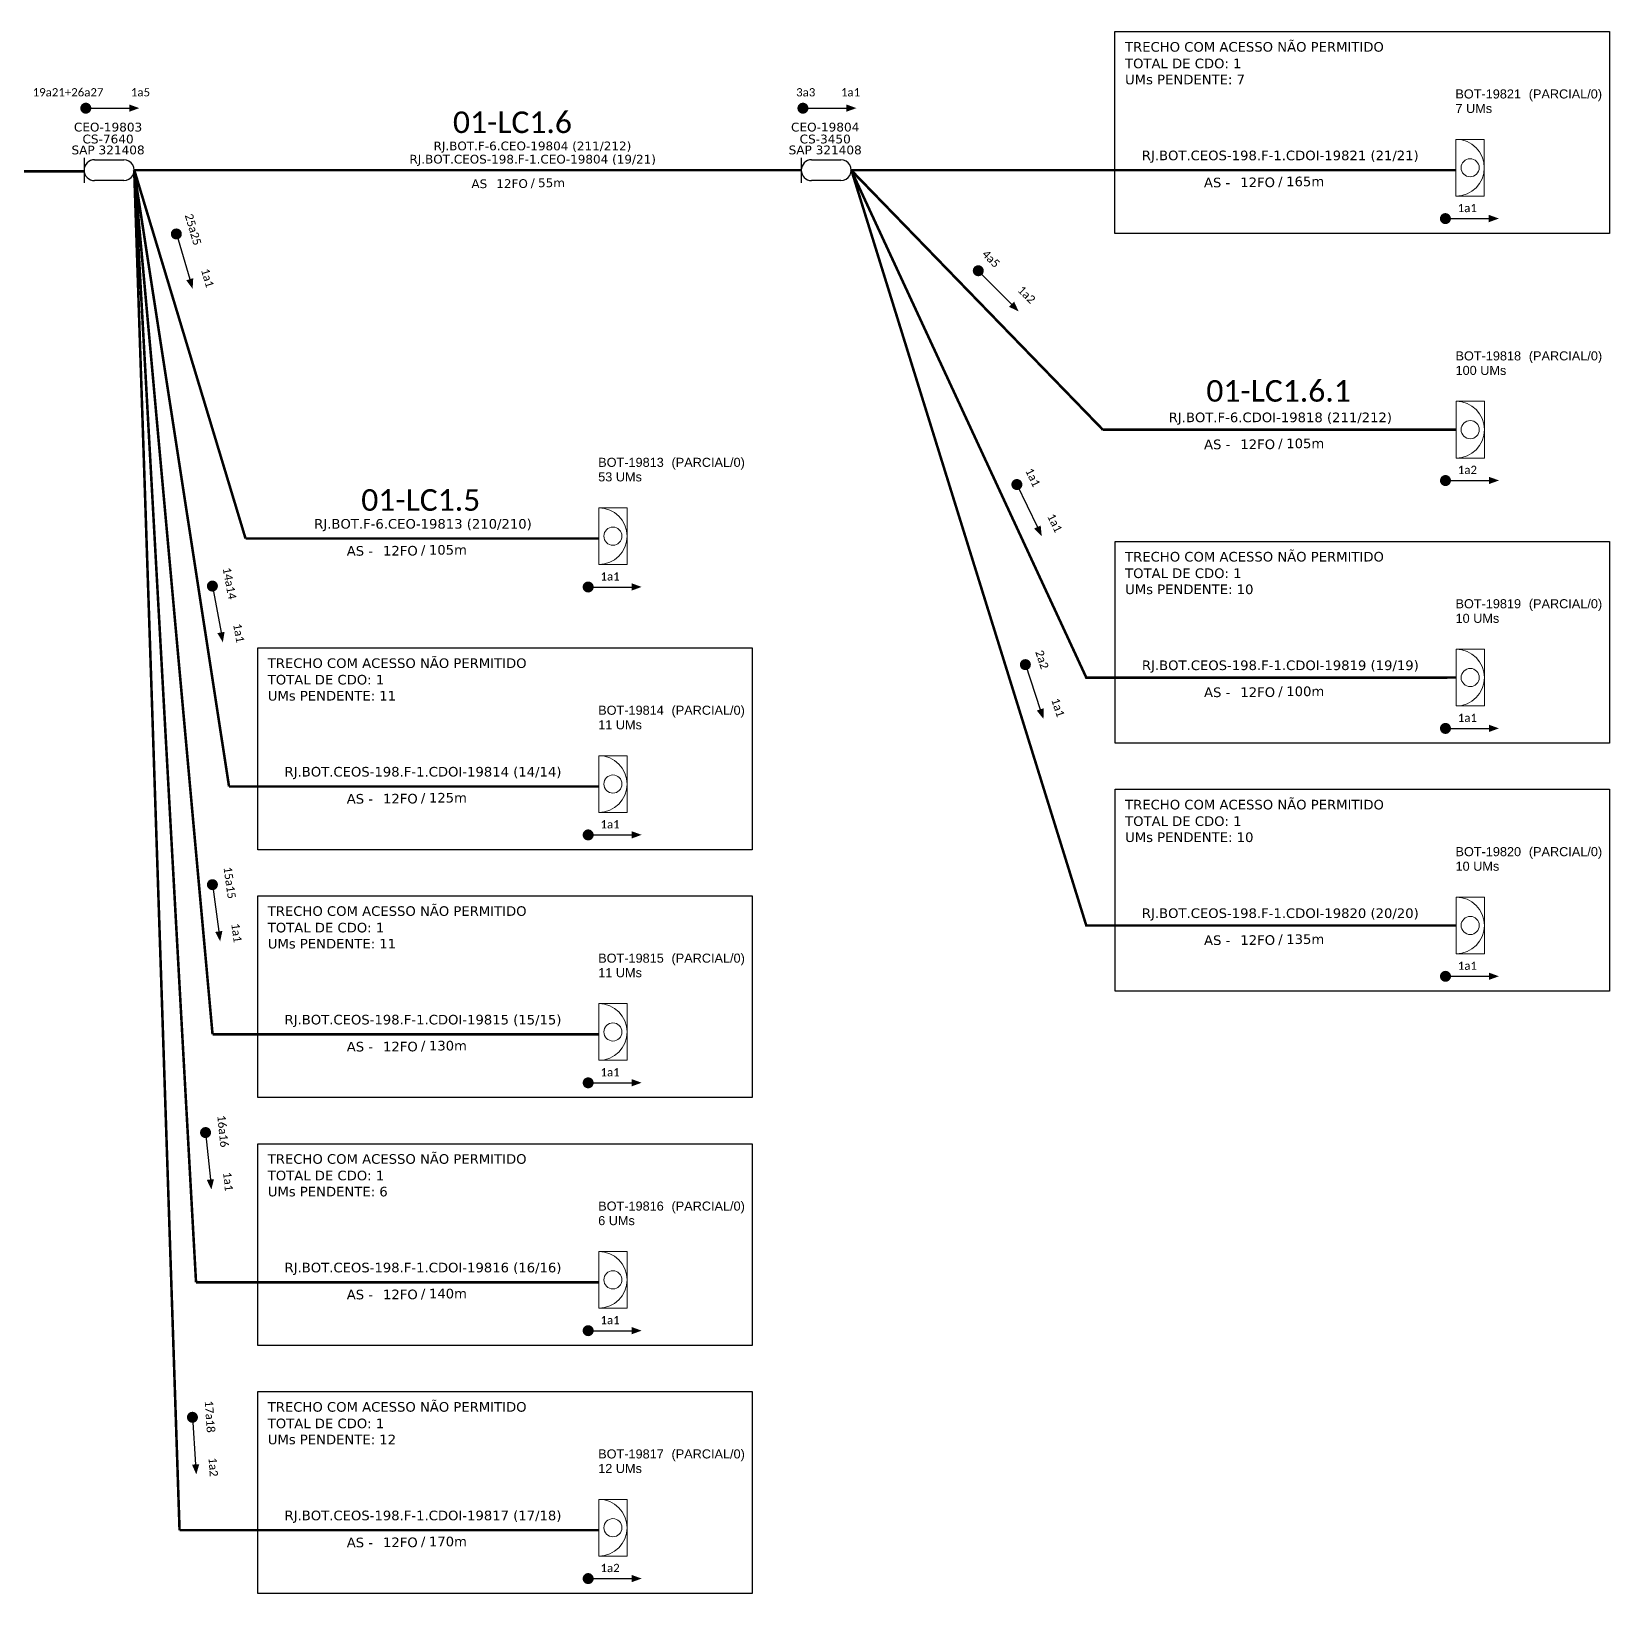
# Model space of a CAD drawing. Header units: millimetres. Extents: x 8922 to 9587, y -3060 to -2269.
# Drawn here: x 9271 to 9587, y -2778.9 to -2466 of the extents above; entities that cross this region are included whole.
import ezdxf
from ezdxf.enums import TextEntityAlignment as Align

# ---------------------------------------------------------------- set-up
doc = ezdxf.new("R2010")
doc.units = ezdxf.units.MM
doc.header["$MEASUREMENT"] = 0
for name, color, linetype, lineweight in [("20.0-LEGENDA DOS CDO'S", 1, 'Continuous', 0), ('20.1-CDO_INTERIOR', 1, 'Continuous', 0), ('40.1-ETIQUETAS', 1, 'Continuous', 20)]:
    doc.layers.add(name, color=color, linetype=linetype, lineweight=lineweight)
for name, color, linetype in [('20.4-CEOS', 1, 'Continuous'), ('20.5-CEO', 1, 'Continuous'), ('CD a instalar', 1, 'Continuous'), ('SETA', 7, 'Continuous'), ('texto', 255, 'Continuous')]:
    doc.layers.add(name, color=color, linetype=linetype)
doc.styles.add('ARIAL', font='arial.ttf')
doc.styles.add('siredit', font='verdana.ttf')
doc.linetypes.add('FENCELINE1', pattern='A,0.25,-0.1,[133,ltypeshp.shx,S=0.1,R=0,X=-0.1,Y=0],-0.1,1', length=1.45)

# ---------------------------------------------------------------- blocks, each defined once
blk = doc.blocks.new('SETA1')
at = {"const_width": 1.1}
blk.add_lwpolyline([(-5.28, 0, 1), (-4.18, 0, 1)], format="xyb", close=True, dxfattribs=at)
at = {"layer": 'SETA'}
blk.add_lwpolyline([(-4.73, 0), (4.73, 0)], dxfattribs=at)
blk.add_solid([(4.73, 0.73), (6.74, 0), (4.73, -0.73)], dxfattribs=at)
blk = doc.blocks.new('CEO_CT_DRT')
at = {"layer": '20.5-CEO', "color": 0}
for p, q in [((-1.56, 1.26), (1.8, 1.26)), ((1.8, -1.13), (-1.56, -1.13))]:
    blk.add_line(p, q, dxfattribs=at)
blk.add_lwpolyline([(-2.75, 1.51), (-2.75, -1.38)], dxfattribs=at)
for centre, start, end in [((-1.56, 0.07), 90, 270), ((1.8, 0.07), 270, 90)]:
    blk.add_arc(centre, 1.2, start, end, dxfattribs=at)
at = {"layer": '20.5-CEO', "color": 7, "style": 'siredit'}
for tag, p in [('CEO_Nº', (0.12, 5.61)), ('LOCAL', (0.12, 4.23)), ('SAP', (0.12, 2.97)), ('FIBRAS_RESERVA', (0.12, -1.94))]:
    blk.add_attdef(tag, text='', height=1.01, dxfattribs=at).set_placement(p, align=Align.TOP_CENTER)
blk = doc.blocks.new('CDOI_INT')
at = {"layer": '20.1-CDO_INTERIOR', "color": 0, "lineweight": 18}
blk.add_lwpolyline([(4.25, -4.25), (4.25, 4.25), (0, 4.25), (0, -4.25)], close=True, dxfattribs=at)
blk.add_circle((2.12, 0), 1.36, dxfattribs=at)
blk.add_arc((0, 0), 4.25, 270, 90, dxfattribs=at)
at = {"layer": "20.0-LEGENDA DOS CDO'S", "color": 0, "style": 'ARIAL'}
for tag, p in [('CDO_N', (-0.08, 10.38)), ('SURVEY', (-0.08, 8.2)), ('SPLITER_1', (21.18, 10.38)), ('SPLITER_2', (21.19, 8.68)), ('SAP', (-0.08, 6.23)), ('1:XX', (5.94, -2.22)), ('UMS', (5.94, -4.24))]:
    blk.add_attdef(tag, p, '', height=1.36, dxfattribs=at)
blk.add_attdef('FIBRAS_UTILIZADAS', text='', height=1.36, dxfattribs=at).set_placement((15.34, 10.38), align=Align.CENTER)
blk = doc.blocks.new('ETIQUETA_RS5F')
at = {"layer": '40.1-ETIQUETAS', "color": 0, "style": 'siredit'}
blk.add_text('/', height=1.5, dxfattribs=at).set_placement((1.55, -1.95), align=Align.MIDDLE_RIGHT)
for tag, p in [('ETIQUETA_R_SECUNDARIA', (1.18, 2.1)), ('ETIQUETA_R_PRIMARIA', (1.18, 4.1)), ('F_ATIVAS/F_MORTAS', (1.11, -4.24))]:
    blk.add_attdef(tag, text='', height=1.5, dxfattribs=at).set_placement(p, align=Align.MIDDLE_CENTER)
for tag, p in [('TIPO_CABO', (-6.62, -2.12)), ('CAP_CABO', (0.37, -2.09))]:
    blk.add_attdef(tag, text='', height=1.5, dxfattribs=at).set_placement(p, align=Align.MIDDLE_RIGHT)
blk.add_attdef('METROS', text='', height=1.5, dxfattribs=at).set_placement((2.11, -1.95), align=Align.MIDDLE_LEFT)
for tag, p in [('FUSÃO_1', (0.82, -8.39)), ('FUSÃO_2', (0.82, -10.6)), ('FUSÃO_3', (0.82, -12.93)), ('FUSÃO_4', (0.82, -15.14)), ('FUSÃO_5', (0.82, -17.16))]:
    blk.add_attdef(tag, text='', height=1.5, dxfattribs=at).set_placement(p, align=Align.CENTER)

msp = doc.modelspace()

# ---------------------------------------------------------------- linework, layer by layer
at = {"color": 3}
for points in [[(9488, -2465.97), (9587.03, -2465.97), (9587.03, -2506.42), (9488, -2506.42)], [(9488.01, -2568.12), (9587.04, -2568.12), (9587.04, -2608.57), (9488.01, -2608.57)], [(9316.28, -2589.45), (9415.31, -2589.45), (9415.31, -2629.9), (9316.28, -2629.9)], [(9488.01, -2617.79), (9587.04, -2617.79), (9587.04, -2658.24), (9488.01, -2658.24)], [(9316.28, -2639.12), (9415.31, -2639.12), (9415.31, -2679.57), (9316.28, -2679.57)], [(9316.28, -2688.79), (9415.31, -2688.79), (9415.31, -2729.24), (9316.28, -2729.24)], [(9316.28, -2738.46), (9415.31, -2738.46), (9415.31, -2778.91), (9316.28, -2778.91)]]:
    msp.add_lwpolyline(points, close=True, dxfattribs=at)
at = {"const_width": 1.1}
for points in [[(9281.29, -2481.33, 1), (9282.39, -2481.33, 1)], [(9424.94, -2481.33, 1), (9426.04, -2481.33, 1)], [(9553.64, -2503.45, 1), (9554.74, -2503.45, 1)], [(9553.65, -2555.93, 1), (9554.75, -2555.93, 1)], [(9381.92, -2577.26, 1), (9383.02, -2577.26, 1)], [(9553.65, -2605.59, 1), (9554.75, -2605.59, 1)], [(9381.92, -2626.93, 1), (9383.02, -2626.93, 1)], [(9553.65, -2655.26, 1), (9554.75, -2655.26, 1)], [(9381.92, -2676.6, 1), (9383.02, -2676.6, 1)], [(9381.92, -2726.26, 1), (9383.02, -2726.26, 1)], [(9381.92, -2775.93, 1), (9383.02, -2775.93, 1)]]:
    msp.add_lwpolyline(points, format="xyb", close=True, dxfattribs=at)
at = {"layer": 'CD a instalar', "linetype": 'FENCELINE1', "ltscale": 7, "const_width": 0.513}
for points in [[(9034.49, -2494.09), (9281.56, -2493.97)], [(9291.51, -2493.75), (9425.16, -2493.75)], [(9313.84, -2567.55), (9291.56, -2493.75)], [(9485.56, -2545.74), (9435.16, -2493.75)], [(9485.56, -2545.74), (9556.32, -2545.73)], [(9313.84, -2567.55), (9384.6, -2567.55)]]:
    msp.add_lwpolyline(points, dxfattribs=at)
at = {"layer": 'CD a instalar', "color": 8, "linetype": 'FENCELINE1', "ltscale": 7, "const_width": 0.513}
for points in [[(9310.53, -2617.22), (9291.51, -2493.75)], [(9307.23, -2666.89), (9291.54, -2493.97)], [(9303.92, -2716.56), (9291.54, -2493.97)], [(9300.62, -2766.23), (9291.54, -2493.97)], [(9435.2, -2493.74), (9556.32, -2493.74)], [(9310.53, -2617.22), (9384.6, -2617.22)], [(9307.23, -2666.89), (9384.6, -2666.88)], [(9303.92, -2716.56), (9384.6, -2716.55)], [(9300.62, -2766.23), (9384.6, -2766.22)]]:
    msp.add_lwpolyline(points, dxfattribs=at)
at = {"layer": 'CD a instalar', "color": 8, "linetype": 'FENCELINE1', "ltscale": 7}
for points in [[(9435.16, -2493.75, 0.513, 0.513, 0), (9482.25, -2595.41, 0.513, 0.513, 0), (9556.32, -2595.4, 0.513, 0.513, 0)], [(9435.2, -2493.74, 0.513, 0.513, 0), (9482.25, -2645.08, 0.513, 0.513, 0), (9556.32, -2645.07, 0.513, 0.513, 0)]]:
    msp.add_lwpolyline(points, format="xyseb", dxfattribs=at)
at = {"layer": 'SETA'}
for points in [[(9281.84, -2481.33), (9291.3, -2481.33)], [(9425.49, -2481.33), (9434.95, -2481.33)], [(9554.19, -2503.45), (9563.64, -2503.45)], [(9554.2, -2555.93), (9563.66, -2555.93)], [(9382.47, -2577.26), (9391.92, -2577.26)], [(9554.2, -2605.59), (9563.66, -2605.59)], [(9382.47, -2626.93), (9391.92, -2626.93)], [(9554.2, -2655.26), (9563.66, -2655.26)], [(9382.47, -2676.6), (9391.92, -2676.6)], [(9382.47, -2726.26), (9391.92, -2726.26)], [(9382.47, -2775.93), (9391.92, -2775.93)]]:
    msp.add_lwpolyline(points, dxfattribs=at)
for points in [[(9290.54, -2480.58), (9292.55, -2481.31), (9290.54, -2482.04)], [(9434.19, -2480.58), (9436.2, -2481.31), (9434.19, -2482.04)], [(9562.88, -2502.7), (9564.9, -2503.43), (9562.88, -2504.17)], [(9562.9, -2555.18), (9564.92, -2555.91), (9562.9, -2556.64)], [(9391.17, -2576.51), (9393.18, -2577.24), (9391.17, -2577.98)], [(9562.9, -2604.85), (9564.91, -2605.58), (9562.9, -2606.31)], [(9391.17, -2626.18), (9393.18, -2626.91), (9391.17, -2627.65)], [(9562.9, -2654.52), (9564.91, -2655.25), (9562.9, -2655.98)], [(9391.17, -2675.85), (9393.18, -2676.58), (9391.17, -2677.31)], [(9391.17, -2725.52), (9393.18, -2726.25), (9391.17, -2726.98)], [(9391.17, -2775.19), (9393.18, -2775.92), (9391.17, -2776.65)]]:
    msp.add_solid(points, dxfattribs=at)

# ---------------------------------------------------------------- block references
at = {"layer": '20.4-CEOS'}
ref = msp.add_blockref('CEO_CT_DRT', (9286.3, -2493.87), dxfattribs=dict(at, xscale=1.739209838837272, yscale=1.739209838837269, zscale=1.739209838837244, rotation=359.9999964697347))
ref.add_attrib('CEO_Nº', 'CEO-19803', dxfattribs={"layer": '20.5-CEO', "color": 7, "height": 1.763, "rotation": 360, "style": 'siredit'}).set_placement((9286.3, -2484.23), align=Align.TOP_CENTER)
ref.add_attrib('LOCAL', 'CS-7640', dxfattribs={"layer": '20.5-CEO', "color": 7, "height": 1.763, "rotation": 360, "style": 'siredit'}).set_placement((9286.3, -2486.62), align=Align.TOP_CENTER)
ref.add_attrib('SAP', 'SAP 321408', dxfattribs={"layer": '20.5-CEO', "color": 7, "height": 1.763, "rotation": 360, "style": 'siredit'}).set_placement((9286.3, -2488.81), align=Align.TOP_CENTER)
ref = msp.add_blockref('CEO_CT_DRT', (9429.95, -2493.87), dxfattribs=dict(at, xscale=1.739209838837272, yscale=1.739209838837269, zscale=1.739209838837244, rotation=359.9999964697347))
ref.add_attrib('CEO_Nº', 'CEO-19804', dxfattribs={"layer": '20.5-CEO', "color": 7, "height": 1.763, "rotation": 360, "style": 'siredit'}).set_placement((9429.95, -2484.23), align=Align.TOP_CENTER)
ref.add_attrib('LOCAL', 'CS-3450', dxfattribs={"layer": '20.5-CEO', "color": 7, "height": 1.763, "rotation": 360, "style": 'siredit'}).set_placement((9429.95, -2486.62), align=Align.TOP_CENTER)
ref.add_attrib('SAP', 'SAP 321408', dxfattribs={"layer": '20.5-CEO', "color": 7, "height": 1.763, "rotation": 360, "style": 'siredit'}).set_placement((9429.95, -2488.81), align=Align.TOP_CENTER)
at = {"layer": '40.1-ETIQUETAS', "color": 8}
ref = msp.add_blockref('CDOI_INT', (9556.3, -2493.26), dxfattribs=dict(at, xscale=1.336957882100933, yscale=1.336957882100819, zscale=1.336957882100869))
ref.add_attrib('CDO_N', 'BOT-19821', (9556.19, -2479.38), dxfattribs={"layer": "20.0-LEGENDA DOS CDO'S", "color": 0, "height": 1.819, "style": 'ARIAL'})
ref.add_attrib('FIBRAS_UTILIZADAS', '    (PARCIAL/0)', dxfattribs={"layer": "20.0-LEGENDA DOS CDO'S", "color": 0, "height": 1.8186, "style": 'ARIAL'}).set_placement((9576.81, -2479.38), align=Align.CENTER)
ref.add_attrib('SURVEY', '7 UMs', (9556.2, -2482.29), dxfattribs={"layer": "20.0-LEGENDA DOS CDO'S", "color": 0, "height": 1.819, "style": 'ARIAL'})
at = {"layer": '40.1-ETIQUETAS'}
ref = msp.add_blockref('ETIQUETA_RS5F', (9369.97, -2493.99), dxfattribs=dict(at, xscale=1.166399984999771, yscale=1.166399984999771, zscale=1.16639998499977))
ref.add_attrib('ETIQUETA_R_PRIMARIA', 'RJ.BOT.F-6.CEO-19804 (211/212)', dxfattribs={"color": 0, "height": 1.7496, "style": 'siredit'}).set_placement((9371.3, -2488.89), align=Align.MIDDLE_CENTER)
ref.add_attrib('ETIQUETA_R_SECUNDARIA', 'RJ.BOT.CEOS-198.F-1.CEO-19804 (19/21)', dxfattribs={"color": 0, "height": 1.7496, "style": 'siredit'}).set_placement((9371.35, -2491.54), align=Align.MIDDLE_CENTER)
ref.add_attrib('TIPO_CABO', 'AS', dxfattribs={"color": 0, "height": 1.75, "style": 'siredit'}).set_placement((9362.25, -2496.46), align=Align.MIDDLE_RIGHT)
ref.add_attrib('CAP_CABO', '12FO', dxfattribs={"color": 0, "height": 1.75, "style": 'siredit'}).set_placement((9370.39, -2496.43), align=Align.MIDDLE_RIGHT)
ref.add_attrib('METROS', '55m', dxfattribs={"color": 0, "height": 1.75, "style": 'siredit'}).set_placement((9372.43, -2496.27), align=Align.MIDDLE_LEFT)
ref = msp.add_blockref('CDOI_INT', (9556.32, -2545.73), dxfattribs=dict(at, xscale=1.336957882100933, yscale=1.336957882100819, zscale=1.336957882100869))
ref.add_attrib('CDO_N', 'BOT-19818', (9556.21, -2531.86), dxfattribs={"layer": "20.0-LEGENDA DOS CDO'S", "color": 0, "height": 1.819, "style": 'ARIAL'})
ref.add_attrib('FIBRAS_UTILIZADAS', '    (PARCIAL/0)', dxfattribs={"layer": "20.0-LEGENDA DOS CDO'S", "color": 0, "height": 1.8186, "style": 'ARIAL'}).set_placement((9576.83, -2531.86), align=Align.CENTER)
ref.add_attrib('SURVEY', '100 UMs', (9556.22, -2534.77), dxfattribs={"layer": "20.0-LEGENDA DOS CDO'S", "color": 0, "height": 1.819, "style": 'ARIAL'})
ref = msp.add_blockref('CDOI_INT', (9384.59, -2567.07), dxfattribs=dict(at, xscale=1.336957882100933, yscale=1.336957882100819, zscale=1.336957882100869))
ref.add_attrib('CDO_N', 'BOT-19813', (9384.48, -2553.19), dxfattribs={"layer": "20.0-LEGENDA DOS CDO'S", "color": 0, "height": 1.819, "style": 'ARIAL'})
ref.add_attrib('FIBRAS_UTILIZADAS', '    (PARCIAL/0)', dxfattribs={"layer": "20.0-LEGENDA DOS CDO'S", "color": 0, "height": 1.8186, "style": 'ARIAL'}).set_placement((9405.1, -2553.19), align=Align.CENTER)
ref.add_attrib('SURVEY', '53 UMs', (9384.48, -2556.1), dxfattribs={"layer": "20.0-LEGENDA DOS CDO'S", "color": 0, "height": 1.819, "style": 'ARIAL'})
at = {"layer": '40.1-ETIQUETAS', "color": 8}
ref = msp.add_blockref('CDOI_INT', (9556.32, -2595.4), dxfattribs=dict(at, xscale=1.336957882100933, yscale=1.336957882100819, zscale=1.336957882100869))
ref.add_attrib('CDO_N', 'BOT-19819', (9556.21, -2581.52), dxfattribs={"layer": "20.0-LEGENDA DOS CDO'S", "color": 0, "height": 1.819, "style": 'ARIAL'})
ref.add_attrib('FIBRAS_UTILIZADAS', '    (PARCIAL/0)', dxfattribs={"layer": "20.0-LEGENDA DOS CDO'S", "color": 0, "height": 1.8186, "style": 'ARIAL'}).set_placement((9576.83, -2581.52), align=Align.CENTER)
ref.add_attrib('SURVEY', '10 UMs', (9556.22, -2584.44), dxfattribs={"layer": "20.0-LEGENDA DOS CDO'S", "color": 0, "height": 1.819, "style": 'ARIAL'})
ref = msp.add_blockref('CDOI_INT', (9384.59, -2616.74), dxfattribs=dict(at, xscale=1.336957882100933, yscale=1.336957882100819, zscale=1.336957882100869))
ref.add_attrib('CDO_N', 'BOT-19814', (9384.48, -2602.86), dxfattribs={"layer": "20.0-LEGENDA DOS CDO'S", "color": 0, "height": 1.819, "style": 'ARIAL'})
ref.add_attrib('FIBRAS_UTILIZADAS', '    (PARCIAL/0)', dxfattribs={"layer": "20.0-LEGENDA DOS CDO'S", "color": 0, "height": 1.8186, "style": 'ARIAL'}).set_placement((9405.1, -2602.86), align=Align.CENTER)
ref.add_attrib('SURVEY', '11 UMs', (9384.48, -2605.77), dxfattribs={"layer": "20.0-LEGENDA DOS CDO'S", "color": 0, "height": 1.819, "style": 'ARIAL'})
ref = msp.add_blockref('CDOI_INT', (9556.32, -2645.07), dxfattribs=dict(at, xscale=1.336957882100933, yscale=1.336957882100819, zscale=1.336957882100869))
ref.add_attrib('CDO_N', 'BOT-19820', (9556.21, -2631.19), dxfattribs={"layer": "20.0-LEGENDA DOS CDO'S", "color": 0, "height": 1.819, "style": 'ARIAL'})
ref.add_attrib('FIBRAS_UTILIZADAS', '    (PARCIAL/0)', dxfattribs={"layer": "20.0-LEGENDA DOS CDO'S", "color": 0, "height": 1.8186, "style": 'ARIAL'}).set_placement((9576.83, -2631.19), align=Align.CENTER)
ref.add_attrib('SURVEY', '10 UMs', (9556.22, -2634.11), dxfattribs={"layer": "20.0-LEGENDA DOS CDO'S", "color": 0, "height": 1.819, "style": 'ARIAL'})
ref = msp.add_blockref('CDOI_INT', (9384.59, -2666.41), dxfattribs=dict(at, xscale=1.336957882100933, yscale=1.336957882100819, zscale=1.336957882100869))
ref.add_attrib('CDO_N', 'BOT-19815', (9384.48, -2652.53), dxfattribs={"layer": "20.0-LEGENDA DOS CDO'S", "color": 0, "height": 1.819, "style": 'ARIAL'})
ref.add_attrib('FIBRAS_UTILIZADAS', '    (PARCIAL/0)', dxfattribs={"layer": "20.0-LEGENDA DOS CDO'S", "color": 0, "height": 1.8186, "style": 'ARIAL'}).set_placement((9405.1, -2652.53), align=Align.CENTER)
ref.add_attrib('SURVEY', '11 UMs', (9384.48, -2655.44), dxfattribs={"layer": "20.0-LEGENDA DOS CDO'S", "color": 0, "height": 1.819, "style": 'ARIAL'})
ref = msp.add_blockref('CDOI_INT', (9384.59, -2716.07), dxfattribs=dict(at, xscale=1.336957882100933, yscale=1.336957882100819, zscale=1.336957882100869))
ref.add_attrib('CDO_N', 'BOT-19816', (9384.48, -2702.2), dxfattribs={"layer": "20.0-LEGENDA DOS CDO'S", "color": 0, "height": 1.819, "style": 'ARIAL'})
ref.add_attrib('FIBRAS_UTILIZADAS', '    (PARCIAL/0)', dxfattribs={"layer": "20.0-LEGENDA DOS CDO'S", "color": 0, "height": 1.8186, "style": 'ARIAL'}).set_placement((9405.1, -2702.2), align=Align.CENTER)
ref.add_attrib('SURVEY', '6 UMs', (9384.48, -2705.11), dxfattribs={"layer": "20.0-LEGENDA DOS CDO'S", "color": 0, "height": 1.819, "style": 'ARIAL'})
ref = msp.add_blockref('CDOI_INT', (9384.59, -2765.74), dxfattribs=dict(at, xscale=1.336957882100933, yscale=1.336957882100819, zscale=1.336957882100869))
ref.add_attrib('CDO_N', 'BOT-19817', (9384.48, -2751.86), dxfattribs={"layer": "20.0-LEGENDA DOS CDO'S", "color": 0, "height": 1.819, "style": 'ARIAL'})
ref.add_attrib('FIBRAS_UTILIZADAS', '    (PARCIAL/0)', dxfattribs={"layer": "20.0-LEGENDA DOS CDO'S", "color": 0, "height": 1.8186, "style": 'ARIAL'}).set_placement((9405.1, -2751.86), align=Align.CENTER)
ref.add_attrib('SURVEY', '12 UMs', (9384.48, -2754.78), dxfattribs={"layer": "20.0-LEGENDA DOS CDO'S", "color": 0, "height": 1.819, "style": 'ARIAL'})
at = {"layer": 'CD a instalar', "color": 8}
ref = msp.add_blockref('ETIQUETA_RS5F', (9519.58, -2493.49), dxfattribs=dict(at, xscale=1.283039985050891, yscale=1.283039985050891, zscale=1.283039985050858))
ref.add_attrib('ETIQUETA_R_PRIMARIA', 'RJ.BOT.CEOS-198.F-1.CDOI-19821 (21/21)', dxfattribs={"layer": '40.1-ETIQUETAS', "color": 0, "height": 1.9246, "style": 'siredit'}).set_placement((9521.1, -2490.79), align=Align.MIDDLE_CENTER)
ref.add_attrib('TIPO_CABO', 'AS -', dxfattribs={"layer": '40.1-ETIQUETAS', "color": 0, "height": 1.925, "style": 'siredit'}).set_placement((9511.09, -2496.21), align=Align.MIDDLE_RIGHT)
ref.add_attrib('CAP_CABO', '12FO', dxfattribs={"layer": '40.1-ETIQUETAS', "color": 0, "height": 1.925, "style": 'siredit'}).set_placement((9520.05, -2496.18), align=Align.MIDDLE_RIGHT)
ref.add_attrib('METROS', '165m', dxfattribs={"layer": '40.1-ETIQUETAS', "color": 0, "height": 1.925, "style": 'siredit'}).set_placement((9522.29, -2496), align=Align.MIDDLE_LEFT)
at = {"layer": 'CD a instalar'}
ref = msp.add_blockref('ETIQUETA_RS5F', (9519.6, -2545.97), dxfattribs=dict(at, xscale=1.283039985050891, yscale=1.283039985050891, zscale=1.283039985050858))
ref.add_attrib('ETIQUETA_R_PRIMARIA', 'RJ.BOT.F-6.CDOI-19818 (211/212)', dxfattribs={"layer": '40.1-ETIQUETAS', "color": 0, "height": 1.9246, "style": 'siredit'}).set_placement((9521.12, -2543.27), align=Align.MIDDLE_CENTER)
ref.add_attrib('TIPO_CABO', 'AS -', dxfattribs={"layer": '40.1-ETIQUETAS', "color": 0, "height": 1.925, "style": 'siredit'}).set_placement((9511.11, -2548.68), align=Align.MIDDLE_RIGHT)
ref.add_attrib('CAP_CABO', '12FO', dxfattribs={"layer": '40.1-ETIQUETAS', "color": 0, "height": 1.925, "style": 'siredit'}).set_placement((9520.07, -2548.66), align=Align.MIDDLE_RIGHT)
ref.add_attrib('METROS', '105m', dxfattribs={"layer": '40.1-ETIQUETAS', "color": 0, "height": 1.925, "style": 'siredit'}).set_placement((9522.31, -2548.48), align=Align.MIDDLE_LEFT)
ref = msp.add_blockref('ETIQUETA_RS5F', (9347.86, -2567.3), dxfattribs=dict(at, xscale=1.283039985050891, yscale=1.283039985050891, zscale=1.283039985050858))
ref.add_attrib('ETIQUETA_R_PRIMARIA', 'RJ.BOT.F-6.CEO-19813 (210/210)', dxfattribs={"layer": '40.1-ETIQUETAS', "color": 0, "height": 1.9246, "style": 'siredit'}).set_placement((9349.38, -2564.6), align=Align.MIDDLE_CENTER)
ref.add_attrib('TIPO_CABO', 'AS -', dxfattribs={"layer": '40.1-ETIQUETAS', "color": 0, "height": 1.925, "style": 'siredit'}).set_placement((9339.38, -2570.02), align=Align.MIDDLE_RIGHT)
ref.add_attrib('CAP_CABO', '12FO', dxfattribs={"layer": '40.1-ETIQUETAS', "color": 0, "height": 1.925, "style": 'siredit'}).set_placement((9348.33, -2569.99), align=Align.MIDDLE_RIGHT)
ref.add_attrib('METROS', '105m', dxfattribs={"layer": '40.1-ETIQUETAS', "color": 0, "height": 1.925, "style": 'siredit'}).set_placement((9350.57, -2569.81), align=Align.MIDDLE_LEFT)
at = {"layer": 'CD a instalar', "color": 8}
ref = msp.add_blockref('ETIQUETA_RS5F', (9519.6, -2595.64), dxfattribs=dict(at, xscale=1.283039985050891, yscale=1.283039985050891, zscale=1.283039985050858))
ref.add_attrib('ETIQUETA_R_PRIMARIA', 'RJ.BOT.CEOS-198.F-1.CDOI-19819 (19/19)', dxfattribs={"layer": '40.1-ETIQUETAS', "color": 0, "height": 1.9246, "style": 'siredit'}).set_placement((9521.12, -2592.94), align=Align.MIDDLE_CENTER)
ref.add_attrib('TIPO_CABO', 'AS -', dxfattribs={"layer": '40.1-ETIQUETAS', "color": 0, "height": 1.925, "style": 'siredit'}).set_placement((9511.11, -2598.35), align=Align.MIDDLE_RIGHT)
ref.add_attrib('CAP_CABO', '12FO', dxfattribs={"layer": '40.1-ETIQUETAS', "color": 0, "height": 1.925, "style": 'siredit'}).set_placement((9520.07, -2598.32), align=Align.MIDDLE_RIGHT)
ref.add_attrib('METROS', '100m', dxfattribs={"layer": '40.1-ETIQUETAS', "color": 0, "height": 1.925, "style": 'siredit'}).set_placement((9522.31, -2598.15), align=Align.MIDDLE_LEFT)
ref = msp.add_blockref('ETIQUETA_RS5F', (9347.86, -2616.97), dxfattribs=dict(at, xscale=1.283039985050891, yscale=1.283039985050891, zscale=1.283039985050858))
ref.add_attrib('ETIQUETA_R_PRIMARIA', 'RJ.BOT.CEOS-198.F-1.CDOI-19814 (14/14)', dxfattribs={"layer": '40.1-ETIQUETAS', "color": 0, "height": 1.9246, "style": 'siredit'}).set_placement((9349.38, -2614.27), align=Align.MIDDLE_CENTER)
ref.add_attrib('TIPO_CABO', 'AS -', dxfattribs={"layer": '40.1-ETIQUETAS', "color": 0, "height": 1.925, "style": 'siredit'}).set_placement((9339.38, -2619.69), align=Align.MIDDLE_RIGHT)
ref.add_attrib('CAP_CABO', '12FO', dxfattribs={"layer": '40.1-ETIQUETAS', "color": 0, "height": 1.925, "style": 'siredit'}).set_placement((9348.33, -2619.66), align=Align.MIDDLE_RIGHT)
ref.add_attrib('METROS', '125m', dxfattribs={"layer": '40.1-ETIQUETAS', "color": 0, "height": 1.925, "style": 'siredit'}).set_placement((9350.57, -2619.48), align=Align.MIDDLE_LEFT)
ref = msp.add_blockref('ETIQUETA_RS5F', (9519.6, -2645.31), dxfattribs=dict(at, xscale=1.283039985050891, yscale=1.283039985050891, zscale=1.283039985050858))
ref.add_attrib('ETIQUETA_R_PRIMARIA', 'RJ.BOT.CEOS-198.F-1.CDOI-19820 (20/20)', dxfattribs={"layer": '40.1-ETIQUETAS', "color": 0, "height": 1.9246, "style": 'siredit'}).set_placement((9521.11, -2642.61), align=Align.MIDDLE_CENTER)
ref.add_attrib('TIPO_CABO', 'AS -', dxfattribs={"layer": '40.1-ETIQUETAS', "color": 0, "height": 1.925, "style": 'siredit'}).set_placement((9511.11, -2648.02), align=Align.MIDDLE_RIGHT)
ref.add_attrib('CAP_CABO', '12FO', dxfattribs={"layer": '40.1-ETIQUETAS', "color": 0, "height": 1.925, "style": 'siredit'}).set_placement((9520.07, -2647.99), align=Align.MIDDLE_RIGHT)
ref.add_attrib('METROS', '135m', dxfattribs={"layer": '40.1-ETIQUETAS', "color": 0, "height": 1.925, "style": 'siredit'}).set_placement((9522.31, -2647.82), align=Align.MIDDLE_LEFT)
ref = msp.add_blockref('ETIQUETA_RS5F', (9347.86, -2666.64), dxfattribs=dict(at, xscale=1.283039985050891, yscale=1.283039985050891, zscale=1.283039985050858))
ref.add_attrib('ETIQUETA_R_PRIMARIA', 'RJ.BOT.CEOS-198.F-1.CDOI-19815 (15/15)', dxfattribs={"layer": '40.1-ETIQUETAS', "color": 0, "height": 1.9246, "style": 'siredit'}).set_placement((9349.38, -2663.94), align=Align.MIDDLE_CENTER)
ref.add_attrib('TIPO_CABO', 'AS -', dxfattribs={"layer": '40.1-ETIQUETAS', "color": 0, "height": 1.925, "style": 'siredit'}).set_placement((9339.38, -2669.35), align=Align.MIDDLE_RIGHT)
ref.add_attrib('CAP_CABO', '12FO', dxfattribs={"layer": '40.1-ETIQUETAS', "color": 0, "height": 1.925, "style": 'siredit'}).set_placement((9348.33, -2669.33), align=Align.MIDDLE_RIGHT)
ref.add_attrib('METROS', '130m', dxfattribs={"layer": '40.1-ETIQUETAS', "color": 0, "height": 1.925, "style": 'siredit'}).set_placement((9350.57, -2669.15), align=Align.MIDDLE_LEFT)
ref = msp.add_blockref('ETIQUETA_RS5F', (9347.86, -2716.31), dxfattribs=dict(at, xscale=1.283039985050891, yscale=1.283039985050891, zscale=1.283039985050858))
ref.add_attrib('ETIQUETA_R_PRIMARIA', 'RJ.BOT.CEOS-198.F-1.CDOI-19816 (16/16)', dxfattribs={"layer": '40.1-ETIQUETAS', "color": 0, "height": 1.9246, "style": 'siredit'}).set_placement((9349.38, -2713.61), align=Align.MIDDLE_CENTER)
ref.add_attrib('TIPO_CABO', 'AS -', dxfattribs={"layer": '40.1-ETIQUETAS', "color": 0, "height": 1.925, "style": 'siredit'}).set_placement((9339.38, -2719.02), align=Align.MIDDLE_RIGHT)
ref.add_attrib('CAP_CABO', '12FO', dxfattribs={"layer": '40.1-ETIQUETAS', "color": 0, "height": 1.925, "style": 'siredit'}).set_placement((9348.33, -2718.99), align=Align.MIDDLE_RIGHT)
ref.add_attrib('METROS', '140m', dxfattribs={"layer": '40.1-ETIQUETAS', "color": 0, "height": 1.925, "style": 'siredit'}).set_placement((9350.57, -2718.82), align=Align.MIDDLE_LEFT)
ref = msp.add_blockref('ETIQUETA_RS5F', (9347.86, -2765.98), dxfattribs=dict(at, xscale=1.283039985050891, yscale=1.283039985050891, zscale=1.283039985050858))
ref.add_attrib('ETIQUETA_R_PRIMARIA', 'RJ.BOT.CEOS-198.F-1.CDOI-19817 (17/18)', dxfattribs={"layer": '40.1-ETIQUETAS', "color": 0, "height": 1.9246, "style": 'siredit'}).set_placement((9349.38, -2763.28), align=Align.MIDDLE_CENTER)
ref.add_attrib('TIPO_CABO', 'AS -', dxfattribs={"layer": '40.1-ETIQUETAS', "color": 0, "height": 1.925, "style": 'siredit'}).set_placement((9339.38, -2768.69), align=Align.MIDDLE_RIGHT)
ref.add_attrib('CAP_CABO', '12FO', dxfattribs={"layer": '40.1-ETIQUETAS', "color": 0, "height": 1.925, "style": 'siredit'}).set_placement((9348.33, -2768.66), align=Align.MIDDLE_RIGHT)
ref.add_attrib('METROS', '170m', dxfattribs={"layer": '40.1-ETIQUETAS', "color": 0, "height": 1.925, "style": 'siredit'}).set_placement((9350.57, -2768.49), align=Align.MIDDLE_LEFT)
at = {"layer": 'SETA', "color": 2}
for p, rotation in [((9301.32, -2511.06), 286.5083025109437), ((9463.95, -2517.25), 314.7617141314698), ((9470.4, -2560.99), 295.7332576451996), ((9308.06, -2581.72), 280.5258872350344), ((9471.54, -2597.3), 288.4306677892346), ((9307.84, -2641.58), 277.7754899573868), ((9306.31, -2691.27), 275.8394656228165), ((9303.52, -2748.33), 273.8702841900555)]:
    msp.add_blockref('SETA1', p, dxfattribs=dict(at, rotation=rotation))

# ---------------------------------------------------------------- texts
at = {"color": 3, "style": 'siredit'}
for s, p in [('TRECHO COM ACESSO NÃO PERMITIDO', (9490.01, -2470)), ('TOTAL DE CDO: 1', (9490.01, -2473.32)), ('UMs PENDENTE: 7', (9490.01, -2476.54)), ('TRECHO COM ACESSO NÃO PERMITIDO', (9490.03, -2572.15)), ('TOTAL DE CDO: 1', (9490.03, -2575.46)), ('UMs PENDENTE: 10', (9490.03, -2578.68)), ('TRECHO COM ACESSO NÃO PERMITIDO', (9318.29, -2593.48)), ('TOTAL DE CDO: 1', (9318.29, -2596.79)), ('UMs PENDENTE: 11', (9318.29, -2600.01)), ('TRECHO COM ACESSO NÃO PERMITIDO', (9490.03, -2621.82)), ('TOTAL DE CDO: 1', (9490.03, -2625.13)), ('UMs PENDENTE: 10', (9490.03, -2628.35)), ('TRECHO COM ACESSO NÃO PERMITIDO', (9318.29, -2643.15)), ('TOTAL DE CDO: 1', (9318.29, -2646.46)), ('UMs PENDENTE: 11', (9318.29, -2649.68)), ('TRECHO COM ACESSO NÃO PERMITIDO', (9318.29, -2692.82)), ('TOTAL DE CDO: 1', (9318.29, -2696.13)), ('UMs PENDENTE: 6', (9318.29, -2699.35)), ('TRECHO COM ACESSO NÃO PERMITIDO', (9318.29, -2742.49)), ('TOTAL DE CDO: 1', (9318.29, -2745.8)), ('UMs PENDENTE: 12', (9318.29, -2749.02))]:
    msp.add_text(s, height=1.9246, dxfattribs=at).set_placement(p)
at = {"char_height": 1.65, "width": 27.8947, "attachment_point": 5}
for s, insert in [('{\\fCalibri|b0|i0|c0|p34;\\C7;19a21+26a27}', (9278.28, -2478.15)), ('{\\fCalibri|b0|i0|c0|p34;\\C7;1a5}', (9292.79, -2478.15)), ('{\\fCalibri|b0|i0|c0|p34;\\C7;3a3}', (9426.05, -2478.15)), ('{\\fCalibri|b0|i0|c0|p34;\\C7;1a1}', (9435.02, -2478.15)), ('\\C7;\\fCalibri|b0|i0|c0|p34;1a1', (9558.57, -2501.33)), ('\\C7;\\fCalibri|b0|i0|c0|p34;1a2', (9558.59, -2553.8)), ('\\C7;\\fCalibri|b0|i0|c0|p34;1a1', (9386.86, -2575.14)), ('\\C7;\\fCalibri|b0|i0|c0|p34;1a1', (9558.59, -2603.47)), ('\\C7;\\fCalibri|b0|i0|c0|p34;1a1', (9386.86, -2624.81)), ('\\C7;\\fCalibri|b0|i0|c0|p34;1a1', (9558.59, -2653.14)), ('\\C7;\\fCalibri|b0|i0|c0|p34;1a1', (9386.86, -2674.48)), ('\\C7;\\fCalibri|b0|i0|c0|p34;1a1', (9386.86, -2724.14)), ('{\\fCalibri|b0|i0|c0|p34;\\C7;1a2}', (9386.86, -2773.81))]:
    msp.add_mtext(s, dxfattribs=dict(at, insert=insert))
at = {"color": 3, "char_height": 4.32, "width": 65.833, "attachment_point": 5}
for s, insert in [('{\\fCalibri|b0|i0|c0|p34;01-LC1.6}', (9367.3, -2484.17)), ('{\\fCalibri|b0|i0|c0|p34;01-LC1.6.1}', (9520.77, -2537.99)), ('{\\fCalibri|b0|i0|c0|p34;01-LC1.5}', (9348.93, -2559.85))]:
    msp.add_mtext(s, dxfattribs=dict(at, insert=insert))
at = {"layer": 'texto', "char_height": 1.65, "width": 27.8947, "attachment_point": 5}
for s, insert, rotation in [('{\\fCalibri|b0|i0|c0|p34;\\C7;25a25}', (9303.34, -2505.62), 286.5083), ('{\\fCalibri|b0|i0|c0|p34;\\C7;4a5}', (9463.16, -2511.5), 314.7617), ('\\C7;\\fCalibri|b0|i0|c0|p34;1a1', (9306.22, -2515.34), 286.5083), ('{\\fCalibri|b0|i0|c0|p34;\\C7;1a2}', (9470.29, -2518.69), 314.7617), ('{\\fCalibri|b0|i0|c0|p34;\\C7;1a1}', (9471.53, -2555.3), 295.7333), ('\\C7;\\fCalibri|b0|i0|c0|p34;1a1', (9475.93, -2564.43), 295.7333), ('{\\fCalibri|b0|i0|c0|p34;\\C7;14a14}', (9310.64, -2576.53), 280.5259), ('\\C7;\\fCalibri|b0|i0|c0|p34;1a1', (9312.49, -2586.48), 280.5259), ('{\\fCalibri|b0|i0|c0|p34;\\C7;2a2}', (9473.38, -2591.8), 288.4307), ('\\C7;\\fCalibri|b0|i0|c0|p34;1a1', (9476.58, -2601.41), 288.4307), ('{\\fCalibri|b0|i0|c0|p34;\\C7;15a15}', (9310.67, -2636.51), 277.7755), ('\\C7;\\fCalibri|b0|i0|c0|p34;1a1', (9312.04, -2646.55), 277.7755), ('{\\fCalibri|b0|i0|c0|p34;\\C7;16a16}', (9309.31, -2686.3), 275.8395), ('\\C7;\\fCalibri|b0|i0|c0|p34;1a1', (9310.34, -2696.38), 275.8395), ('{\\fCalibri|b0|i0|c0|p34;\\C7;17a18}', (9306.69, -2743.47), 273.8703), ('{\\fCalibri|b0|i0|c0|p34;\\C7;1a2}', (9307.37, -2753.58), 273.8703)]:
    msp.add_mtext(s, dxfattribs=dict(at, insert=insert, rotation=rotation))

doc.saveas('drawing.dxf')
